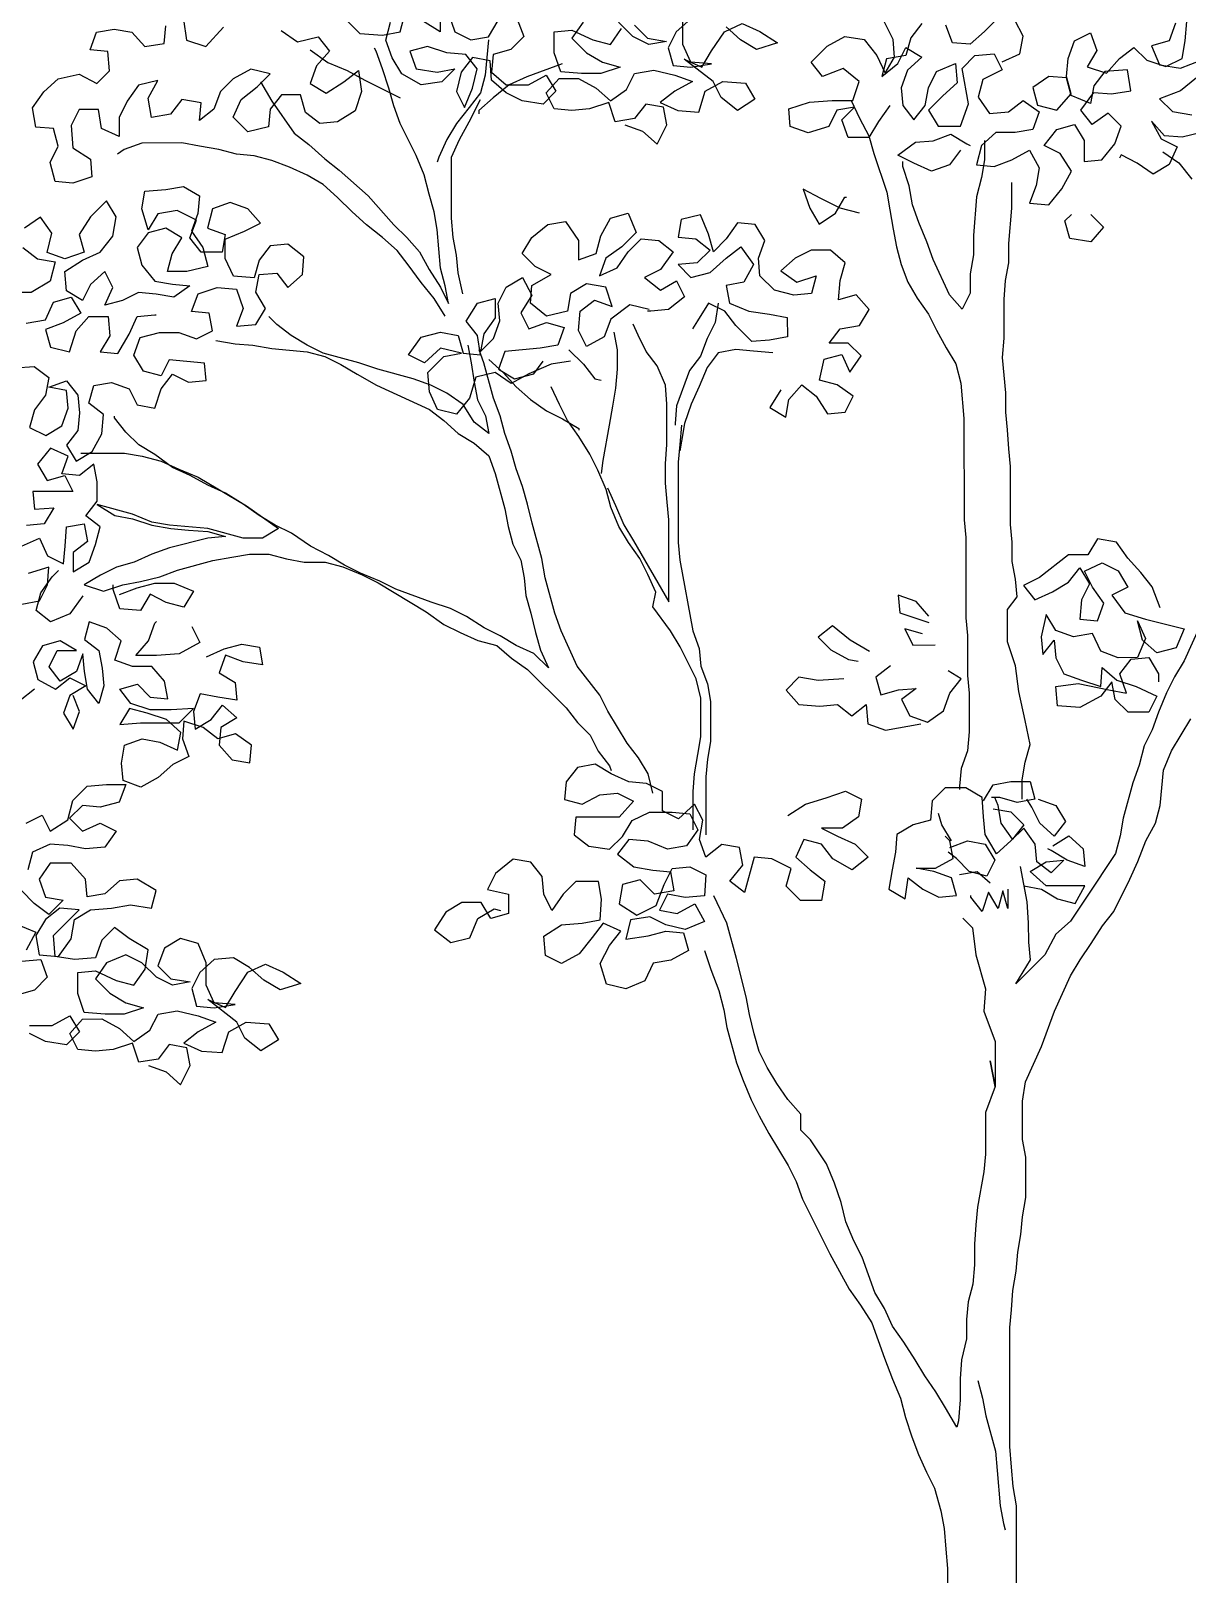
# Model space of a CAD drawing. Header units: metres. Extents: x -0.9 to 19.5, y 0 to 10.1.
# Drawn here: x 13.664 to 16.294, y 3.553 to 7.061 of the extents above; entities that cross this region are included whole.
import ezdxf

# ---------------------------------------------------------------- set-up
doc = ezdxf.new("R2010")
doc.units = ezdxf.units.M
doc.layers.add('ceco.net 89', color=7, linetype='Continuous')

msp = doc.modelspace()

# ---------------------------------------------------------------- linework, layer by layer
at = {"layer": 'ceco.net 89'}
for points in [[(14.0111, 7.0873), (14.0184, 7.0399), (14.0623, 7.0253), (14.1024, 7.0692)], [(14.3835, 7.084), (14.4127, 7.0548), (14.4638, 7.0512), (14.504, 7.0586), (14.5149, 7.0987)], [(14.7705, 7.088), (14.7851, 7.0479), (14.756, 7.0186), (14.7158, 7.0076), (14.7122, 6.9675), (14.7451, 6.9383), (14.7962, 6.9383), (14.8363, 6.9603), (14.8583, 6.9238), (14.8291, 6.8946), (14.7816, 6.9018), (14.7451, 6.92), (14.7122, 6.9492), (14.7085, 6.993), (14.6684, 7.0003), (14.6428, 6.9674), (14.6319, 6.9236), (14.6502, 6.8871), (14.6684, 6.9309), (14.6793, 6.9748), (14.6537, 7.0076), (14.6099, 7.0112), (14.5661, 7.0258), (14.526, 7.0148), (14.5406, 6.9746), (14.5881, 6.9674), (14.6282, 6.9747), (14.599, 6.9455), (14.5516, 6.9381), (14.5077, 6.9636), (14.4858, 7.0001), (14.4712, 7.0403), (14.4821, 7.0805)], [(14.5952, 7.1025), (14.5953, 7.0587), (14.5551, 7.0842)], [(14.6135, 7.1025), (14.6281, 7.0587), (14.6647, 7.0405), (14.7048, 7.0478), (14.7267, 7.0843)], [(15.1648, 7.0884), (15.132, 7.0591), (15.1138, 7.0226), (15.1248, 6.9825), (15.1649, 6.9788), (15.2124, 6.9862), (15.1649, 6.9898), (15.1466, 7.0299), (15.1466, 7.0811)], [(15.8622, 7.089), (15.833, 7.0598), (15.8002, 7.0305), (15.76, 7.0342), (15.7454, 7.0743)], [(14.2338, 7.062), (14.2704, 7.0364), (14.3178, 7.0474), (14.3434, 7.0146), (14.3142, 6.9817), (14.2996, 6.9415), (14.3362, 6.9197), (14.3763, 6.9453), (14.4092, 6.9709), (14.4165, 6.9234), (14.4019, 6.8796), (14.3618, 6.854), (14.3216, 6.8503), (14.2888, 6.8758), (14.2778, 6.916), (14.234, 6.9159), (14.2084, 6.883), (14.2048, 6.8429), (14.1574, 6.8319), (14.1245, 6.8647), (14.1427, 6.9049), (14.1792, 6.9341), (14.2084, 6.9634), (14.1645, 6.9743), (14.1244, 6.9523), (14.0952, 6.9231), (14.0806, 6.8829), (14.0478, 6.8573), (14.0514, 6.8975), (14.0076, 6.9048), (13.9821, 6.8719), (13.9383, 6.8645), (13.9309, 6.9083), (13.9528, 6.9485), (13.909, 6.9375), (13.8835, 6.901), (13.8652, 6.8645), (13.8653, 6.8207), (13.8251, 6.8389), (13.8178, 6.8827), (13.7739, 6.8826), (13.7557, 6.8461), (13.7594, 6.795), (13.7996, 6.7695), (13.8033, 6.7293), (13.7595, 6.7147), (13.7193, 6.7183), (13.7083, 6.7621), (13.7266, 6.7986), (13.7156, 6.8388), (13.6754, 6.8424), (13.6681, 6.8862), (13.6936, 6.9227), (13.7264, 6.952), (13.7739, 6.963), (13.8141, 6.9411), (13.8432, 6.9703), (13.8395, 7.0141), (13.7994, 7.0178), (13.8139, 7.0579), (13.8541, 7.0653), (13.8943, 7.058), (13.9235, 7.0252), (13.9673, 7.0325), (13.9709, 7.0727)], [(15.0154, 6.8473), (15.0555, 6.8327), (15.0884, 6.8035), (15.1103, 6.8474), (15.1029, 6.8875), (15.0628, 6.8948), (15.0372, 6.8619), (14.9934, 6.8546), (14.9788, 6.8984), (14.935, 6.8837), (14.8948, 6.88), (14.8547, 6.8836), (14.8364, 6.9201), (14.8656, 6.953), (14.9094, 6.9531), (14.9496, 6.9312), (14.9824, 6.902), (15.0189, 6.9276), (15.0372, 6.9641), (15.081, 6.9715), (15.1284, 6.9606), (15.1686, 6.946), (15.1285, 6.924), (15.0956, 6.8985), (15.1358, 6.8802), (15.1833, 6.8766), (15.1978, 6.9241), (15.238, 6.9461), (15.2891, 6.9425), (15.311, 6.906), (15.2709, 6.8804), (15.2344, 6.9095), (15.2161, 6.946), (15.1503, 6.9971), (15.1905, 6.9789), (15.2124, 7.0154), (15.2415, 7.0592), (15.2817, 7.0775), (15.3218, 7.0593), (15.362, 7.0338), (15.3146, 7.0191), (15.2781, 7.041), (15.2452, 7.0702)], [(14.9202, 7.0809), (14.8947, 7.0443), (14.9276, 7.0115), (14.9641, 6.9896), (15.0043, 6.9787), (14.9605, 6.9641), (14.9167, 6.964), (14.8692, 6.9676), (14.8546, 7.0114), (14.8545, 7.0589), (14.8947, 7.0626), (14.9422, 7.0407), (14.9823, 7.0298), (15.0078, 7.0663)], [(15.0371, 7.0737), (15.0663, 7.0445), (15.1101, 7.0372), (15.0699, 7.0299), (15.0334, 7.0481), (15.0005, 7.0809)], [(15.6177, 6.8916), (15.5922, 6.8551), (15.5703, 6.8186), (15.5229, 6.8185), (15.5082, 6.8587), (15.5374, 6.8879), (15.4973, 6.8806), (15.479, 6.844), (15.4316, 6.8294), (15.3914, 6.844), (15.3877, 6.8841), (15.4352, 6.8988), (15.4863, 6.9025), (15.5338, 6.9025), (15.5483, 6.9463), (15.5118, 6.9755), (15.4643, 6.9572), (15.4387, 6.9901), (15.4752, 7.0266), (15.5154, 7.0485), (15.5592, 7.0413), (15.5884, 7.0048), (15.6067, 6.9646), (15.6286, 7.0012), (15.6249, 7.0413), (15.603, 7.0851)], [(15.6906, 7.0779), (15.6651, 7.045), (15.6541, 7.0049), (15.6103, 6.9975), (15.5994, 6.9573), (15.6359, 6.9866), (15.6541, 7.0231), (15.6907, 7.0012), (15.6578, 6.972), (15.6433, 6.9318), (15.6469, 6.8917), (15.6725, 6.8588), (15.6981, 6.8917), (15.7053, 6.9319), (15.7236, 6.9684), (15.7673, 6.9867), (15.771, 6.9429), (15.7382, 6.9137), (15.7054, 6.8808), (15.7273, 6.8443), (15.7784, 6.8443), (15.7966, 6.8955), (15.782, 6.9758), (15.8111, 7.005), (15.855, 7.0087), (15.8732, 6.9722), (15.8295, 6.9502), (15.8185, 6.9101), (15.8441, 6.8736), (15.8879, 6.8773), (15.9208, 6.9029), (15.9573, 6.8773), (15.9427, 6.8372), (15.9026, 6.8298), (15.8588, 6.8298), (15.8259, 6.8006), (15.815, 6.7567), (15.8552, 6.7531), (15.8953, 6.7678), (15.9355, 6.7897), (15.9574, 6.7496), (15.9502, 6.7094), (15.9356, 6.6692), (15.9794, 6.6656), (16.0086, 6.7021), (16.0305, 6.7423), (16.0049, 6.7825), (15.9683, 6.8007), (15.9975, 6.8372), (16.0377, 6.8482), (16.0596, 6.8117), (16.0596, 6.7643), (16.0998, 6.7679), (16.129, 6.8045), (16.1435, 6.8447), (16.1143, 6.8738), (16.0778, 6.8482), (16.0522, 6.8811), (16.0814, 6.9213), (16.1216, 6.9177), (16.1654, 6.925), (16.158, 6.9725), (16.1069, 6.9688), (16.0814, 6.9359), (16.0741, 6.8957), (16.0303, 6.9139), (16.0193, 6.9541), (15.9791, 6.9577), (15.9427, 6.9321), (15.9536, 6.8919), (15.9975, 6.881), (16.0303, 6.9176), (16.0193, 6.9577), (16.0229, 6.9979), (16.0375, 7.0381), (16.074, 7.0564), (16.0886, 7.0162), (16.0667, 6.9797), (16.1106, 6.9651), (16.1398, 6.998), (16.1726, 7.0236), (16.2018, 6.9944), (16.2456, 6.9798), (16.2821, 6.9981), (16.2894, 7.0383), (16.293, 7.0821)], [(15.8732, 6.9905), (15.9134, 7.0087), (15.9206, 7.0489), (15.9023, 7.0854)], [(16.2675, 7.0784), (16.2529, 7.0383), (16.2127, 7.0273), (16.231, 6.9835), (16.2785, 6.9762), (16.326, 6.9945)], [(14.1865, 6.9451), (14.2121, 6.9013), (14.2632, 6.8283), (14.2961, 6.8028), (14.3327, 6.77), (14.3655, 6.7444), (14.4313, 6.6861), (14.4898, 6.6204), (14.519, 6.5912), (14.5483, 6.5584), (14.5702, 6.5183), (14.5958, 6.4781), (14.6141, 6.4416), (14.6068, 6.4818), (14.5958, 6.5219), (14.5884, 6.6096), (14.5811, 6.6497), (14.5701, 6.6899), (14.5591, 6.7337), (14.5408, 6.7775), (14.5042, 6.8505), (14.4896, 6.8906), (14.4786, 6.9308), (14.4639, 6.9746), (14.4493, 7.0147), (14.4456, 7.022)], [(14.2996, 7.0182), (14.3398, 6.989), (14.3836, 6.9708), (14.4238, 6.949), (14.5041, 6.9089)], [(14.7048, 7.0405), (14.6976, 6.9602), (14.6867, 6.92), (14.6612, 6.8871), (14.632, 6.8506), (14.6101, 6.814), (14.5919, 6.7739), (14.5882, 6.7629)], [(14.8728, 6.9859), (14.7925, 6.9566), (14.7524, 6.9383), (14.7159, 6.9091), (14.6831, 6.8798), (14.6831, 6.8725)], [(16.315, 6.9543), (16.2786, 6.9251), (16.2311, 6.9068), (16.2603, 6.8776), (16.3042, 6.8704)], [(14.6469, 6.4636), (14.6359, 6.511), (14.6323, 6.5512), (14.6249, 6.5913), (14.6212, 6.6351), (14.6211, 6.7739), (14.6393, 6.8141), (14.6612, 6.8543), (14.6867, 6.9054)], [(15.5301, 6.9025), (15.5484, 6.8624), (15.5703, 6.8222), (15.5813, 6.7821), (15.6106, 6.6945), (15.618, 6.6543), (15.6253, 6.6105), (15.6326, 6.5704), (15.6436, 6.5302), (15.6583, 6.4901), (15.6802, 6.4536), (15.7058, 6.4171), (15.7241, 6.3806), (15.746, 6.3404), (15.768, 6.3039), (15.779, 6.2601), (15.7863, 6.1798), (15.7866, 5.9498), (15.7902, 5.9097), (15.7904, 5.7271), (15.7941, 5.6869), (15.7942, 5.5957), (15.7979, 5.5555), (15.7979, 5.4679), (15.7943, 5.4241), (15.7798, 5.3839), (15.7762, 5.3437), (15.7762, 5.3364)], [(16.3261, 6.8302), (16.2823, 6.8192), (16.2421, 6.8228), (16.2129, 6.8557), (16.2348, 6.8155), (16.2714, 6.7973), (16.2532, 6.7571), (16.2167, 6.7352), (16.1801, 6.7607), (16.1436, 6.7789), (16.14, 6.7716)], [(14.6068, 6.4124), (14.5812, 6.4526), (14.552, 6.489), (14.5227, 6.5292), (14.4972, 6.562), (14.4643, 6.5912), (14.4277, 6.6204), (14.3948, 6.6495), (14.362, 6.6824), (14.3291, 6.7116), (14.2925, 6.7334), (14.2524, 6.7516), (14.2122, 6.7662), (14.172, 6.7771), (14.1318, 6.7807), (14.0917, 6.7917), (14.0479, 6.7989), (14.0077, 6.8062), (13.9164, 6.8061), (13.8763, 6.7915), (13.8617, 6.7805)], [(15.7785, 6.7896), (15.753, 6.7567), (15.7128, 6.742), (15.6726, 6.7602), (15.6361, 6.7785), (15.6762, 6.8077), (15.7164, 6.8114), (15.7565, 6.826), (15.7931, 6.8042), (15.8004, 6.8005)], [(15.8332, 6.8115), (15.8333, 6.7677), (15.826, 6.7275), (15.8151, 6.6837), (15.8079, 6.5961), (15.8079, 6.5523), (15.8006, 6.5084), (15.8007, 6.4646), (15.7825, 6.4281), (15.7532, 6.4609), (15.7166, 6.5412), (15.702, 6.5814), (15.6837, 6.6252), (15.6691, 6.6653), (15.6617, 6.7091), (15.6471, 6.7529), (15.6471, 6.7639)], [(16.2385, 6.7863), (16.2751, 6.7608), (16.3043, 6.7243)], [(13.6284, 6.2947), (13.6722, 6.2984), (13.7051, 6.2729), (13.6979, 6.2327), (13.6723, 6.1998), (13.6614, 6.1596), (13.698, 6.1414), (13.7344, 6.1633), (13.749, 6.2035), (13.7453, 6.2437), (13.7052, 6.2509), (13.7453, 6.2656), (13.7709, 6.2327), (13.7746, 6.1926), (13.771, 6.1524), (13.7454, 6.1195), (13.7674, 6.0831), (13.8039, 6.105), (13.8257, 6.1452), (13.8293, 6.189), (13.7965, 6.2145), (13.8074, 6.2547), (13.8475, 6.262), (13.8877, 6.2475), (13.906, 6.211), (13.9462, 6.2037), (13.9607, 6.2475), (13.9863, 6.2804), (14.0228, 6.2622), (14.0629, 6.2659), (14.0593, 6.306), (13.9789, 6.3133), (13.9607, 6.2767), (13.9205, 6.2877), (13.8986, 6.3241), (13.9132, 6.3643), (13.957, 6.3753), (14.0008, 6.3754), (14.041, 6.3608), (14.0774, 6.3791), (14.0701, 6.4192), (14.0299, 6.4228), (14.0445, 6.463), (14.0883, 6.4777), (14.1321, 6.4741), (14.1468, 6.4303), (14.1322, 6.3901), (14.176, 6.3938), (14.1979, 6.4303), (14.1759, 6.4668), (14.1832, 6.507), (14.2234, 6.5106), (14.249, 6.4778), (14.2818, 6.507), (14.2854, 6.5472), (14.2489, 6.5764), (14.2087, 6.5727), (14.1832, 6.5398), (14.1723, 6.4996), (14.1248, 6.5033), (14.1065, 6.5434), (14.1065, 6.5872), (14.1503, 6.6055), (14.1868, 6.6238), (14.1575, 6.6566), (14.1173, 6.6712), (14.0772, 6.6566), (14.0663, 6.6127), (14.1065, 6.5982), (14.0992, 6.558), (14.0517, 6.558), (14.0261, 6.5908), (14.0407, 6.631), (13.9969, 6.6528), (13.9531, 6.6455), (13.9312, 6.609), (13.9165, 6.6564), (13.9238, 6.6966), (13.9713, 6.7003), (14.0114, 6.7076), (14.048, 6.6857), (14.0443, 6.6456), (14.0298, 6.6054), (14.0554, 6.5689), (14.0664, 6.5251), (14.0189, 6.5141), (13.9751, 6.5141), (13.986, 6.5542), (14.0079, 6.5908), (13.9714, 6.6126), (13.9312, 6.6017), (13.9057, 6.5688), (13.9167, 6.5286), (13.9459, 6.4921), (13.9861, 6.4849), (14.0262, 6.4813), (13.9898, 6.4557), (13.9496, 6.4629), (13.9094, 6.4665), (13.8729, 6.4483), (13.8328, 6.4373), (13.851, 6.4774), (13.8327, 6.5139), (13.7999, 6.4847), (13.7816, 6.4482), (13.7451, 6.47), (13.7414, 6.5139), (13.7816, 6.5395), (13.8217, 6.5577), (13.8509, 6.5943), (13.8581, 6.6381), (13.8362, 6.6746), (13.7997, 6.638), (13.7742, 6.5979), (13.7852, 6.5577), (13.7414, 6.5431), (13.7012, 6.5576), (13.7121, 6.6015), (13.6865, 6.6379), (13.6501, 6.6124)], [(15.5486, 6.647), (15.5048, 6.6579), (15.4609, 6.6797), (15.4208, 6.7016), (15.4354, 6.6578), (15.4573, 6.6213), (15.4938, 6.6469), (15.5157, 6.6834), (15.5194, 6.6834)], [(15.9186, 5.3146), (15.9185, 5.3585), (15.9258, 5.3986), (15.9367, 5.4388), (15.9257, 5.4935), (15.911, 5.5593), (15.9037, 5.6177), (15.8854, 5.6724), (15.8853, 5.7454), (15.9072, 5.7747), (15.9035, 5.8148), (15.8962, 5.855), (15.8961, 5.8988), (15.8924, 5.939), (15.8923, 6.0704), (15.8886, 6.1106), (15.8849, 6.1544), (15.8813, 6.1945), (15.8812, 6.2383), (15.8738, 6.3186), (15.8775, 6.3625), (15.8774, 6.4501), (15.881, 6.4939), (15.8882, 6.5341), (15.8882, 6.5779), (15.8954, 6.6582), (15.8954, 6.7166)], [(15.0705, 6.4274), (15.0267, 6.4384), (14.9829, 6.4055), (14.9683, 6.3653), (14.9282, 6.3433), (14.9099, 6.3798), (14.9135, 6.4237), (14.9463, 6.4492), (14.9865, 6.4347), (14.9719, 6.4785), (14.9281, 6.4857), (14.8916, 6.4638), (14.8843, 6.4236), (14.8368, 6.4126), (14.8003, 6.4418), (14.8039, 6.482), (14.8477, 6.5076), (14.8112, 6.5258), (14.7819, 6.555), (14.8038, 6.5915), (14.8403, 6.6207), (14.8805, 6.6281), (14.9097, 6.5843), (14.9097, 6.5405), (14.9499, 6.5551), (14.9608, 6.5953), (14.9827, 6.6355), (15.0228, 6.6465), (15.0411, 6.6027), (15.0083, 6.5698), (14.9718, 6.5442), (14.9572, 6.504), (14.9974, 6.5223), (15.0229, 6.5588), (15.0521, 6.5881), (15.0923, 6.5845), (15.1251, 6.5589), (15.096, 6.5187), (15.0595, 6.5005), (15.096, 6.4713), (15.1325, 6.4932), (15.1508, 6.4567), (15.1143, 6.4275), (15.0742, 6.4238), (15.0669, 6.4238)], [(15.3701, 6.2452), (15.3445, 6.205), (15.3811, 6.1831), (15.3883, 6.2233), (15.4175, 6.2562), (15.4504, 6.2306), (15.476, 6.1905), (15.5161, 6.1942), (15.5344, 6.2307), (15.4978, 6.2562), (15.4577, 6.2672), (15.4686, 6.3146), (15.5087, 6.3256), (15.527, 6.2855), (15.5525, 6.322), (15.5233, 6.3512), (15.4795, 6.3511), (15.505, 6.384), (15.5488, 6.3914), (15.5707, 6.4279), (15.5415, 6.4607), (15.5013, 6.4497), (15.5049, 6.4936), (15.5158, 6.5337), (15.483, 6.5629), (15.4391, 6.5629), (15.4026, 6.5446), (15.3698, 6.5153), (15.4063, 6.4898), (15.4501, 6.5045), (15.4392, 6.4643), (15.3991, 6.4606), (15.3552, 6.4715), (15.3224, 6.5044), (15.3187, 6.5445), (15.3332, 6.5847), (15.3113, 6.6212), (15.2711, 6.6248), (15.2456, 6.5883), (15.2164, 6.559), (15.2054, 6.5992), (15.1871, 6.643), (15.1433, 6.632), (15.1361, 6.5918), (15.1762, 6.5882), (15.2091, 6.5627), (15.1799, 6.5334), (15.1361, 6.5297), (15.1654, 6.5006), (15.2092, 6.5115), (15.2456, 6.5444), (15.2785, 6.57), (15.3077, 6.5299), (15.2859, 6.4897), (15.2457, 6.4824), (15.253, 6.4422), (15.2969, 6.424), (15.3443, 6.4167), (15.3845, 6.4095), (15.3846, 6.3657), (15.3444, 6.3583), (15.3042, 6.3546), (15.2677, 6.3911), (15.2421, 6.424), (15.2056, 6.4422), (15.1801, 6.402), (15.1691, 6.3837)], [(16.0744, 6.6438), (16.1036, 6.6146), (16.0744, 6.5817), (16.0269, 6.589), (16.016, 6.6291), (16.0305, 6.6437)], [(13.6464, 6.5685), (13.6793, 6.543), (13.7195, 6.5357), (13.7086, 6.4919), (13.6648, 6.4663), (13.621, 6.4663)], [(14.8917, 6.3104), (14.8479, 6.3031), (14.7968, 6.2812), (14.7567, 6.2592), (14.7201, 6.2847), (14.6763, 6.2737), (14.6618, 6.2263), (14.6326, 6.1897), (14.5888, 6.2006), (14.5705, 6.2408), (14.5668, 6.2846), (14.6033, 6.3211), (14.6434, 6.3285), (14.5959, 6.3394), (14.5595, 6.3065), (14.5229, 6.3247), (14.5521, 6.3649), (14.5959, 6.3759), (14.6361, 6.3686), (14.6471, 6.3285), (14.6872, 6.3249), (14.6799, 6.3687), (14.6543, 6.4015), (14.6798, 6.4417), (14.72, 6.4527), (14.72, 6.4089), (14.6945, 6.3723), (14.6872, 6.3322), (14.7164, 6.3614), (14.731, 6.4016), (14.7273, 6.4417), (14.7455, 6.4783), (14.782, 6.5002), (14.8039, 6.4601), (14.7784, 6.4199), (14.7967, 6.3834), (14.8369, 6.398), (14.877, 6.3871), (14.8625, 6.3469), (14.8223, 6.3396), (14.742, 6.3322), (14.7274, 6.292), (14.764, 6.2702), (14.8078, 6.2812), (14.8296, 6.3104)], [(13.6539, 6.3969), (13.6977, 6.4043), (13.7159, 6.4445), (13.7561, 6.4555), (13.778, 6.419), (13.7379, 6.397), (13.6977, 6.3824), (13.7087, 6.3422), (13.7525, 6.3313), (13.7671, 6.3788), (13.7963, 6.4117), (13.8401, 6.4117), (13.8438, 6.3679), (13.8219, 6.3314), (13.8621, 6.3278), (13.8876, 6.3716), (13.9058, 6.4118), (13.946, 6.4155), (13.9496, 6.4155)], [(15.2275, 6.4422), (15.2202, 6.3984), (15.202, 6.3618), (15.1874, 6.3217), (15.1619, 6.2888), (15.1328, 6.2084), (15.1292, 6.1683), (15.1292, 6.1646)], [(14.658, 6.3467), (14.6653, 6.3066), (14.6727, 6.2628), (14.68, 6.2226), (14.6983, 6.1861), (14.7056, 6.146), (14.6728, 6.1715), (14.6472, 6.2116), (14.6106, 6.2372), (14.5741, 6.2554), (14.5339, 6.27), (14.4536, 6.2918), (14.4098, 6.3064), (14.3294, 6.3282), (14.2929, 6.3464), (14.2564, 6.3683), (14.2235, 6.3938), (14.2052, 6.4121)], [(14.9759, 6.0221), (14.9942, 5.9819), (15.0125, 5.9381), (15.0345, 5.9017), (15.1149, 5.763), (15.1148, 5.8616), (15.1148, 5.9492), (15.1111, 5.9894), (15.1074, 6.0332), (15.1073, 6.077), (15.1109, 6.1208), (15.1109, 6.2121), (15.1072, 6.2559), (15.0889, 6.2997), (15.0633, 6.3325), (15.045, 6.369), (15.034, 6.3946)], [(14.0848, 6.3572), (14.1286, 6.3499), (14.1688, 6.3463), (14.2126, 6.339), (14.2929, 6.3318), (14.3331, 6.3209), (14.3696, 6.3027), (14.4061, 6.2808), (14.45, 6.2553), (14.5705, 6.2006), (14.6034, 6.1751), (14.6363, 6.1459), (14.6728, 6.124), (14.7057, 6.0949), (14.7203, 6.0547), (14.7423, 5.9744), (14.7497, 5.9343), (14.7606, 5.8941), (14.7789, 5.8576), (14.7863, 5.8175), (14.79, 5.7773), (14.801, 5.7371), (14.8119, 5.6933), (14.8229, 5.6532), (14.8412, 5.613), (14.8083, 5.6459), (14.7682, 5.6641), (14.7316, 5.686), (14.6951, 5.7042), (14.6549, 5.7297), (14.6184, 5.7479), (14.5746, 5.7625), (14.4942, 5.7916), (14.4577, 5.8099), (14.4139, 5.8281), (14.3773, 5.8463), (14.3408, 5.8682), (14.3006, 5.89), (14.2568, 5.9192), (14.2202, 5.9374), (14.1837, 5.9593), (14.1472, 5.9848), (14.107, 6.0103), (14.0668, 6.0286), (14.0266, 6.0504), (13.9865, 6.0686), (13.9463, 6.0978), (13.9097, 6.1197), (13.8805, 6.1489), (13.8549, 6.1817), (13.8549, 6.1854)], [(14.9902, 6.3763), (14.9976, 6.3361), (14.9976, 6.2923), (14.994, 6.2485), (14.9867, 6.2083), (14.9795, 6.1645), (14.9649, 6.0841), (14.9613, 6.0549)], [(15.0788, 5.3285), (15.0678, 5.3723), (15.0459, 5.4088), (15.0203, 5.4416), (14.9764, 5.5146), (14.9581, 5.5511), (14.9069, 5.6168), (14.8704, 5.697), (14.8557, 5.7372), (14.8337, 5.8175), (14.8264, 5.8613), (14.8044, 5.9416), (14.7934, 5.9854), (14.7824, 6.0256), (14.7678, 6.0657), (14.7568, 6.1059), (14.7422, 6.146), (14.7312, 6.1862), (14.7165, 6.2263), (14.6945, 6.3066), (14.6836, 6.3358)], [(14.888, 6.336), (14.9209, 6.3032), (14.9465, 6.2703), (14.9611, 6.2667)], [(15.3517, 6.3291), (15.3079, 6.3327), (15.2677, 6.3364), (15.2276, 6.329), (15.2021, 6.2961), (15.1838, 6.2523), (15.1656, 6.2121), (15.1511, 6.1683), (15.1438, 6.1281), (15.1402, 6.1062)], [(14.7055, 6.3139), (14.7384, 6.2848), (14.7676, 6.2519), (14.8005, 6.2227), (14.837, 6.1972), (14.8736, 6.179), (14.9101, 6.1571), (14.9101, 6.1535)], [(15.1702, 5.2446), (15.1701, 5.3322), (15.1737, 5.3724), (15.181, 5.4162), (15.1882, 5.4564), (15.1881, 5.544), (15.1772, 5.5878), (15.1406, 5.6608), (15.1186, 5.6973), (15.0784, 5.752), (15.0857, 5.7849), (15.0674, 5.825), (15.0491, 5.8615), (15.0235, 5.898), (15.0016, 5.9345), (14.9833, 5.9783), (14.9723, 6.0184), (14.954, 6.0622), (14.9357, 6.0987), (14.9101, 6.1389), (14.8845, 6.1754), (14.8662, 6.2118), (14.8479, 6.252)], [(15.1438, 6.1646), (15.1402, 6.1208), (15.1365, 6.0807), (15.1367, 5.8981), (15.1404, 5.8579), (15.1697, 5.6973), (15.1844, 5.6572), (15.1881, 5.617), (15.2027, 5.5769), (15.2101, 5.5367), (15.2101, 5.4454), (15.2029, 5.4053), (15.1993, 5.3651), (15.1994, 5.2337)], [(13.6434, 5.8894), (13.6836, 5.9077), (13.7019, 5.8676), (13.7384, 5.8494), (13.742, 5.8895), (13.7456, 5.9333), (13.7858, 5.9407), (13.7931, 5.9005), (13.7603, 5.8749), (13.7603, 5.8311), (13.7968, 5.8531), (13.8114, 5.8932), (13.8223, 5.9334), (13.7894, 5.9589), (13.8149, 5.9918), (13.8149, 6.0356), (13.8075, 6.0758), (13.7747, 6.0502), (13.7345, 6.0538), (13.7491, 6.094), (13.7089, 6.1122), (13.6798, 6.0757), (13.7017, 6.0392), (13.7418, 6.0502), (13.7601, 6.0137), (13.6689, 6.0136), (13.6725, 5.9734), (13.7164, 5.9771), (13.6945, 5.9406), (13.6543, 5.9369)], [(13.7783, 6.1013), (13.8769, 6.1014), (13.9171, 6.0941), (13.9609, 6.0832), (14.0011, 6.065), (14.0449, 6.0468), (14.1545, 5.9812), (14.2276, 5.9301), (14.1911, 5.9082), (14.1472, 5.9081), (14.0669, 5.93), (13.9793, 5.9372), (13.9391, 5.9445), (13.8953, 5.9627), (13.8149, 5.9845), (13.8551, 5.959), (13.8953, 5.9517), (13.9391, 5.9372), (13.9829, 5.9299), (14.0231, 5.9263), (14.0669, 5.9227), (14.1071, 5.9118), (14.0669, 5.9081), (13.9793, 5.8861), (13.9392, 5.8714), (13.899, 5.8532), (13.8589, 5.8422), (13.8224, 5.8239), (13.7859, 5.8019), (13.8297, 5.7874), (13.8735, 5.802), (13.9137, 5.8094), (13.9575, 5.8203), (13.9976, 5.835), (14.0779, 5.857), (14.1217, 5.8643), (14.1619, 5.8716), (14.2057, 5.8717), (14.2459, 5.8608), (14.286, 5.8535), (14.3335, 5.8536), (14.3737, 5.8426), (14.4175, 5.8244), (14.454, 5.8062), (14.5636, 5.7406), (14.6038, 5.7114), (14.6403, 5.6932), (14.6805, 5.675), (14.7243, 5.6641), (14.7572, 5.6349), (14.7938, 5.6093), (14.8815, 5.5218), (14.9071, 5.489), (14.9363, 5.4598), (14.9546, 5.4233), (14.9802, 5.3905), (14.9838, 5.3795)], [(16.2322, 5.7494), (16.2139, 5.7969), (16.1883, 5.8297), (16.159, 5.8625), (16.1335, 5.899), (16.0896, 5.9063), (16.0678, 5.8697), (16.0239, 5.8697), (15.9583, 5.8185), (15.9218, 5.8002), (15.9474, 5.7674), (15.9875, 5.7857), (16.024, 5.8076), (16.0495, 5.8405), (16.0715, 5.804), (16.0533, 5.7675), (16.0496, 5.7237), (16.0898, 5.7201), (16.1044, 5.7602), (16.0788, 5.7967), (16.0605, 5.8332), (16.1006, 5.8515), (16.1372, 5.8333), (16.1591, 5.7968), (16.1226, 5.7785), (16.1519, 5.7384), (16.1993, 5.7238), (16.287, 5.702), (16.2688, 5.6582), (16.225, 5.6472), (16.1921, 5.6763), (16.1811, 5.7202), (16.1994, 5.68), (16.1812, 5.6362), (16.1373, 5.6361), (16.0972, 5.6507), (16.0789, 5.6908), (16.0351, 5.6835), (15.9949, 5.6981), (15.973, 5.7346), (15.9621, 5.6834), (15.9657, 5.6433), (15.9913, 5.6762), (15.995, 5.636), (16.0132, 5.5995), (16.0534, 5.5849), (16.0972, 5.5704), (16.1009, 5.6142), (16.1337, 5.585), (16.1776, 5.5705), (16.2251, 5.5486), (16.2068, 5.5121), (16.1594, 5.512), (16.1301, 5.5412), (16.1228, 5.5814), (16.0973, 5.5485), (16.0498, 5.5229), (15.9987, 5.5265), (15.995, 5.5703), (16.0461, 5.5776), (16.1155, 5.5631), (16.1557, 5.5558), (16.141, 5.5996), (16.1666, 5.6325), (16.2067, 5.6362), (16.2287, 5.5997), (16.2287, 5.5815)], [(13.6435, 5.758), (13.6837, 5.7653), (13.7019, 5.8019), (13.7055, 5.842), (13.6581, 5.8274)], [(13.7823, 5.7764), (13.7531, 5.7362), (13.7093, 5.7179), (13.6764, 5.7434), (13.6873, 5.7836), (13.7128, 5.8201), (13.7274, 5.8347)], [(13.8662, 5.7801), (13.9064, 5.7947), (13.9465, 5.8057), (13.9903, 5.8058), (14.0342, 5.7876), (14.0123, 5.751), (13.9721, 5.7619), (13.9356, 5.7802), (13.9137, 5.7436), (13.8663, 5.7472), (13.8516, 5.791), (13.8516, 5.802)], [(15.7064, 5.7307), (15.6772, 5.7635), (15.637, 5.7781), (15.6407, 5.7379), (15.7064, 5.7161)], [(14.0635, 5.6379), (14.1037, 5.6562), (14.1438, 5.6672), (14.184, 5.6599), (14.1913, 5.6198), (14.1475, 5.627), (14.1073, 5.6416), (14.0928, 5.6014), (14.1293, 5.5795), (14.133, 5.5394), (14.0892, 5.5466), (14.049, 5.5539), (14.0344, 5.5137), (14.0381, 5.4736), (14.0746, 5.4955), (14.1001, 5.5284), (14.133, 5.4992), (14.0965, 5.4773), (14.0929, 5.4371), (14.1222, 5.4043), (14.1623, 5.397), (14.1659, 5.4372), (14.1294, 5.4627), (14.0892, 5.4517), (14.0564, 5.4772), (14.0125, 5.4918), (14.0089, 5.4516), (14.0236, 5.4115), (13.9871, 5.3932), (13.9542, 5.364), (13.9141, 5.342), (13.8739, 5.3566), (13.8702, 5.3967), (13.8775, 5.4369), (13.9176, 5.4515), (13.9578, 5.4443), (13.998, 5.4261), (14.0053, 5.4662), (13.9724, 5.4954), (13.9285, 5.51), (13.8884, 5.5209), (13.8665, 5.4844), (13.914, 5.4881), (14.0016, 5.4881), (14.0344, 5.521), (13.9833, 5.5173), (13.9358, 5.5173), (13.892, 5.5318), (13.8664, 5.5647), (13.9066, 5.5757), (13.9358, 5.5465), (13.976, 5.5429), (13.9686, 5.583), (13.9394, 5.6159), (13.8956, 5.6158), (13.8554, 5.6304), (13.87, 5.6742), (13.8371, 5.7034), (13.7969, 5.718), (13.786, 5.6778), (13.8189, 5.6523), (13.8262, 5.6121), (13.8299, 5.572), (13.819, 5.5318), (13.7934, 5.5646), (13.7861, 5.6048), (13.7824, 5.6449), (13.7678, 5.6048), (13.7313, 5.5828), (13.7057, 5.6157), (13.724, 5.6522), (13.7678, 5.6522), (13.7312, 5.6741), (13.6911, 5.6631), (13.6692, 5.6266), (13.6802, 5.5864), (13.7204, 5.5646), (13.7532, 5.5901), (13.7897, 5.5719), (13.7533, 5.55), (13.7387, 5.5098), (13.7606, 5.4733), (13.7752, 5.5135), (13.7606, 5.55)], [(14.0306, 5.7072), (14.0489, 5.6707), (14.0014, 5.6451), (13.9503, 5.6414), (13.9029, 5.6414), (13.932, 5.6743), (13.9466, 5.7145), (13.9503, 5.7181)], [(15.5714, 5.6502), (15.5276, 5.6757), (15.4874, 5.7086), (15.4545, 5.683), (15.4838, 5.6538), (15.524, 5.6319), (15.5459, 5.6283)], [(15.6919, 5.6905), (15.6517, 5.7014), (15.67, 5.6649), (15.7211, 5.665)], [(16.3235, 5.7093), (16.287, 5.629), (16.2652, 5.5924), (16.247, 5.5559), (16.2287, 5.5121), (16.2142, 5.4719), (16.1959, 5.4354), (16.185, 5.3916), (16.1705, 5.3514), (16.1486, 5.271), (16.1414, 5.2309), (16.1305, 5.1907), (16.0648, 5.0921), (16.0648, 5.0921), (16.0284, 5.0373), (15.9955, 5.008), (15.97, 4.9605), (15.9044, 4.8947), (15.9372, 4.9495), (15.9335, 4.9897), (15.9334, 5.0335), (15.9297, 5.081), (15.9151, 5.1613)], [(15.6189, 5.6174), (15.5861, 5.5918), (15.5971, 5.5517), (15.6372, 5.5627), (15.6774, 5.5663), (15.6445, 5.5408), (15.6628, 5.5043), (15.703, 5.4897), (15.7395, 5.5153), (15.7541, 5.5555), (15.7796, 5.5883), (15.7504, 5.6066)], [(15.5131, 5.5881), (15.4546, 5.5844), (15.4108, 5.5917), (15.3816, 5.5624), (15.4109, 5.5296), (15.4583, 5.526), (15.4985, 5.5297), (15.5314, 5.5041), (15.5642, 5.5297), (15.5679, 5.4859), (15.6081, 5.4714), (15.6884, 5.486)], [(13.6729, 5.5645), (13.6401, 5.5389)], [(15.9057, 3.3868), (15.9054, 3.7081), (15.8981, 3.752), (15.8944, 3.7958), (15.8907, 3.8432), (15.8905, 4.1134), (15.8941, 4.1536), (15.8977, 4.1974), (15.905, 4.2412), (15.9086, 4.285), (15.9158, 4.3252), (15.9194, 4.3654), (15.9267, 4.4092), (15.9266, 4.5005), (15.9193, 4.5406), (15.9192, 4.6282), (15.9265, 4.6721), (15.9629, 4.7524), (15.992, 4.8328), (16.0285, 4.9131), (16.0503, 4.9496), (16.0759, 4.9862), (16.1014, 5.0264), (16.1269, 5.0593), (16.1634, 5.1323), (16.1816, 5.1725), (16.1998, 5.22), (16.2217, 5.2602), (16.2326, 5.3003), (16.2398, 5.3807), (16.258, 5.4245), (16.3018, 5.4975)], [(15.3855, 5.2776), (15.4257, 5.3032), (15.4731, 5.3179), (15.5169, 5.3325), (15.5535, 5.3143), (15.5462, 5.2741), (15.5097, 5.2485), (15.4622, 5.2485), (15.4988, 5.2303), (15.539, 5.2121), (15.5682, 5.1829), (15.5317, 5.1536), (15.4879, 5.1792), (15.4623, 5.212), (15.4221, 5.2229), (15.4039, 5.1827), (15.4368, 5.1535), (15.4697, 5.128), (15.4624, 5.0842), (15.4149, 5.0842), (15.382, 5.117), (15.393, 5.1572), (15.3491, 5.179), (15.309, 5.1826), (15.2871, 5.1023), (15.2542, 5.1278), (15.2834, 5.1644), (15.2761, 5.2045), (15.2359, 5.2118), (15.1994, 5.1825), (15.1848, 5.2227), (15.1921, 5.2665), (15.1738, 5.303), (15.1373, 5.2701), (15.1008, 5.2883), (15.1007, 5.3321), (15.0642, 5.3504), (15.024, 5.354), (14.9838, 5.3722), (14.9473, 5.3941), (14.9072, 5.3867), (14.8816, 5.3539), (14.878, 5.3137), (14.9182, 5.3028), (14.9583, 5.3247), (14.9985, 5.3284), (15.035, 5.3102), (15.0022, 5.2736), (14.9036, 5.2735), (14.9, 5.2334), (14.9329, 5.2079), (14.9803, 5.2006), (15.0095, 5.2298), (15.0314, 5.2664), (15.0715, 5.2847), (15.1227, 5.2847), (15.1628, 5.2811), (15.1811, 5.2446), (15.1556, 5.2081), (15.1118, 5.2007), (15.068, 5.2189), (15.0241, 5.2225), (14.9986, 5.1897), (15.0352, 5.1605), (15.079, 5.1532), (15.1191, 5.1496), (15.1265, 5.1058), (15.0827, 5.0985), (15.0498, 5.1313), (15.0096, 5.1203), (15.0024, 5.0765), (15.0426, 5.051), (15.0863, 5.0729), (15.1046, 5.1204), (15.1228, 5.1569), (15.1629, 5.1606), (15.1995, 5.1424), (15.1959, 5.0949), (15.152, 5.0912), (15.1119, 5.0985), (15.0937, 5.062), (15.1338, 5.0547), (15.174, 5.0766), (15.1959, 5.0365), (15.1521, 5.0182), (15.1083, 5.0291), (15.0718, 5.0473), (15.028, 5.04), (15.017, 4.9962), (15.0682, 5.0035), (15.1083, 5.0145), (15.1485, 5.0109), (15.1595, 4.9707), (15.1193, 4.9488), (15.0792, 4.9415), (15.0609, 4.9013), (15.0171, 4.883), (14.9733, 4.8939), (14.9587, 4.9413), (14.9805, 4.9815), (15.0061, 5.0144), (14.9659, 5.0326), (14.9404, 4.9997), (14.9112, 4.9632), (14.8711, 4.9413), (14.8345, 4.9595), (14.8308, 5.0033), (14.871, 5.0289), (14.9184, 5.0326), (14.9586, 5.0399), (14.9622, 5.0874), (14.9549, 5.1276), (14.9037, 5.1275), (14.8746, 5.0983), (14.849, 5.0617), (14.8307, 5.0982), (14.8271, 5.1384), (14.8015, 5.1712), (14.7613, 5.1785), (14.7212, 5.1456), (14.7029, 5.1091), (14.7504, 5.0982), (14.7505, 5.0543), (14.7103, 5.0434), (14.6884, 5.0798), (14.6446, 5.0798), (14.6081, 5.0579), (14.5825, 5.0177), (14.6191, 4.9885), (14.6629, 4.9995), (14.6811, 5.0433), (14.7176, 5.0653), (14.7322, 5.0616)], [(13.6537, 5.26), (13.6902, 5.2783), (13.7085, 5.2418), (13.7486, 5.2674), (13.7595, 5.3112), (13.7923, 5.3441), (13.8362, 5.3478), (13.88, 5.3479), (13.8654, 5.3077), (13.8216, 5.2967), (13.7814, 5.3003), (13.7522, 5.2711), (13.7815, 5.2419), (13.8216, 5.2602), (13.8582, 5.242), (13.8326, 5.2054), (13.7888, 5.2017), (13.7487, 5.209), (13.7085, 5.2126), (13.6683, 5.1943), (13.6574, 5.1542)], [(15.9224, 5.1175), (15.9626, 5.1102), (15.9991, 5.0883), (16.0393, 5.0774), (16.0611, 5.1176), (15.9735, 5.1175), (15.937, 5.1504), (15.9735, 5.1723), (16.0136, 5.176), (15.9844, 5.1467), (15.9516, 5.1723), (15.9479, 5.2124), (15.9223, 5.2489), (15.8931, 5.2197), (15.8603, 5.1904), (15.8347, 5.2342), (15.831, 5.2744), (15.8273, 5.3182), (15.7908, 5.3401), (15.7433, 5.34), (15.7141, 5.3108), (15.7105, 5.267), (15.6704, 5.256), (15.6339, 5.2341), (15.6302, 5.1939), (15.623, 5.1537), (15.6157, 5.1099), (15.6523, 5.088), (15.6595, 5.1355), (15.6924, 5.11), (15.7289, 5.0917), (15.7691, 5.0954), (15.7581, 5.1356), (15.7179, 5.1502), (15.6777, 5.1574), (15.7216, 5.1575), (15.7617, 5.1794), (15.7544, 5.2196), (15.7434, 5.2305)], [(15.831, 5.3109), (15.8528, 5.3474), (15.893, 5.3548), (15.9368, 5.3548), (15.9478, 5.3147), (15.9076, 5.3073), (15.8675, 5.3182), (15.8492, 5.3182)], [(15.8529, 5.2927), (15.893, 5.2854), (15.9223, 5.2562), (15.8968, 5.2233), (15.8712, 5.2598), (15.8638, 5.3), (15.8565, 5.3182)], [(15.9551, 5.3147), (15.9953, 5.3001), (16.0172, 5.2636), (15.9917, 5.2307), (15.9588, 5.2599), (15.9405, 5.2964), (15.9295, 5.3146)], [(15.758, 5.2196), (15.7361, 5.2561), (15.7287, 5.2816)], [(15.988, 5.2088), (16.0245, 5.2308), (16.0574, 5.2016), (16.0611, 5.1614), (16.0209, 5.176), (15.9844, 5.1979), (15.9771, 5.2015)], [(15.7544, 5.205), (15.7945, 5.2196), (15.8347, 5.2123), (15.8566, 5.1758), (15.8384, 5.1393), (15.7982, 5.1502), (15.769, 5.1794), (15.7507, 5.194)], [(13.9317, 4.709), (13.9718, 4.6944), (14.0047, 4.6652), (14.0266, 4.7091), (14.0193, 4.7492), (13.9791, 4.7565), (13.9536, 4.7236), (13.9098, 4.7163), (13.8951, 4.7601), (13.8513, 4.7454), (13.8112, 4.7417), (13.771, 4.7453), (13.7527, 4.7818), (13.7819, 4.8147), (13.8257, 4.8148), (13.8659, 4.7929), (13.8988, 4.7637), (13.9352, 4.7893), (13.9535, 4.8258), (13.9973, 4.8332), (14.0447, 4.8223), (14.0849, 4.8077), (14.0448, 4.7857), (14.0119, 4.7602), (14.0521, 4.7419), (14.0996, 4.7383), (14.1142, 4.7858), (14.1543, 4.8078), (14.2054, 4.8041), (14.2274, 4.7677), (14.1872, 4.7421), (14.1507, 4.7712), (14.1324, 4.8077), (14.0666, 4.8588), (14.1068, 4.8406), (14.1287, 4.8771), (14.1578, 4.9209), (14.198, 4.9392), (14.2382, 4.921), (14.2784, 4.8955), (14.2309, 4.8808), (14.1944, 4.9027), (14.1615, 4.9319), (14.125, 4.9538), (14.0811, 4.9501), (14.0483, 4.9208), (14.0301, 4.8843), (14.0411, 4.8442), (14.0812, 4.8405), (14.1287, 4.8479), (14.0812, 4.8515), (14.0629, 4.8916), (14.0629, 4.9428), (14.0446, 4.9866), (14.0044, 4.9975), (13.9679, 4.9755), (13.9534, 4.9354), (13.9826, 4.9062), (14.0264, 4.8989), (13.9863, 4.8916), (13.9497, 4.9098), (13.9168, 4.9426), (13.8803, 4.9608), (13.8365, 4.9426), (13.811, 4.906), (13.8439, 4.8732), (13.8804, 4.8513), (13.9206, 4.8404), (13.8768, 4.8258), (13.833, 4.8257), (13.7855, 4.8293), (13.7709, 4.8731), (13.7708, 4.9206), (13.811, 4.9243), (13.8585, 4.9024), (13.8986, 4.8915), (13.9242, 4.928), (13.9314, 4.9718), (13.8876, 4.9974), (13.8547, 5.0229), (13.8255, 4.9937), (13.811, 4.9535), (13.7635, 4.9498), (13.7197, 4.957), (13.716, 5.0045), (13.7743, 5.063), (13.7305, 5.0666), (13.6977, 5.041), (13.6758, 5.0045), (13.6832, 4.9607), (13.727, 4.9571), (13.7562, 4.9972), (13.7634, 5.0411), (13.7999, 5.063), (13.8474, 5.0667), (13.8912, 5.074), (13.9386, 5.0668), (13.9496, 5.107), (13.9057, 5.1325), (13.8656, 5.1288), (13.8327, 5.0995), (13.7926, 5.0922), (13.7889, 5.1324), (13.756, 5.1688), (13.7085, 5.1688), (13.683, 5.1323), (13.6976, 5.0921), (13.7378, 5.0849), (13.705, 5.052), (13.6721, 5.0775), (13.6429, 5.1067)], [(15.7763, 5.1429), (15.8165, 5.1502), (15.8457, 5.1247)], [(15.7702, 3.8869), (15.7446, 3.9307), (15.7226, 3.9672), (15.6971, 4.0037), (15.6751, 4.0402), (15.6495, 4.0803), (15.6239, 4.1168), (15.6056, 4.157), (15.5837, 4.1934), (15.5544, 4.2737), (15.5361, 4.3102), (15.5178, 4.354), (15.5068, 4.3978), (15.4922, 4.4416), (15.4739, 4.4854), (15.4373, 4.5402), (15.4154, 4.5621), (15.4154, 4.5986), (15.3861, 4.6314), (15.3605, 4.6679), (15.3386, 4.7044), (15.3203, 4.7409), (15.3093, 4.781), (15.2983, 4.8248), (15.291, 4.865), (15.269, 4.9526), (15.247, 5.0329), (15.2178, 5.0949)], [(15.8859, 5.1101), (15.8859, 5.0663), (15.875, 5.1065), (15.864, 5.0663), (15.8421, 5.1028), (15.8275, 5.059), (15.8019, 5.0918), (15.8019, 5.0955)], [(13.632, 5.03), (13.6758, 5.0118), (13.6539, 4.9716)], [(15.7837, 5.0443), (15.8057, 5.0224), (15.813, 4.9604), (15.835, 4.8837), (15.8314, 4.8326), (15.857, 4.7633), (15.8571, 4.661), (15.8461, 4.7194), (15.8571, 4.661), (15.8353, 4.6026), (15.8353, 4.5077), (15.8317, 4.4675), (15.8172, 4.3872), (15.8136, 4.347), (15.81, 4.3032), (15.81, 4.2557), (15.8064, 4.2119), (15.7955, 4.1717), (15.7919, 4.1316), (15.7919, 4.0878), (15.781, 4.0403), (15.7774, 3.9965), (15.7774, 3.949), (15.7738, 3.9015), (15.7702, 3.8869)], [(13.643, 4.946), (13.6868, 4.9497), (13.7015, 4.9096), (13.6723, 4.8803), (13.6321, 4.8693)], [(15.196, 4.9708), (15.2106, 4.927), (15.2289, 4.8795), (15.2399, 4.8357), (15.2472, 4.7956), (15.2692, 4.7153), (15.2839, 4.6751), (15.3022, 4.6313), (15.3205, 4.5948), (15.3424, 4.5547), (15.3863, 4.4817), (15.4046, 4.4452), (15.4192, 4.4051), (15.4814, 4.281), (15.5253, 4.2007), (15.5509, 4.1642), (15.5765, 4.1241), (15.6057, 4.0438), (15.624, 3.9963), (15.6423, 3.9525), (15.6533, 3.9087), (15.668, 3.8649), (15.6826, 3.8248), (15.7009, 3.7846), (15.7192, 3.7481), (15.7338, 3.697), (15.7412, 3.6569), (15.7449, 3.6094), (15.7486, 3.5656), (15.749, 3.1457)], [(13.6614, 4.8), (13.7125, 4.8), (13.7527, 4.822), (13.7746, 4.7855), (13.7454, 4.7563), (13.6979, 4.7635), (13.6614, 4.7817)], [(15.8176, 3.9928), (15.8285, 3.9527), (15.8359, 3.9125), (15.8579, 3.8322), (15.8616, 3.7884), (15.8689, 3.7081), (15.8763, 3.668), (15.8799, 3.6534)]]:
    msp.add_lwpolyline(points, dxfattribs=at)

doc.saveas('drawing.dxf')
